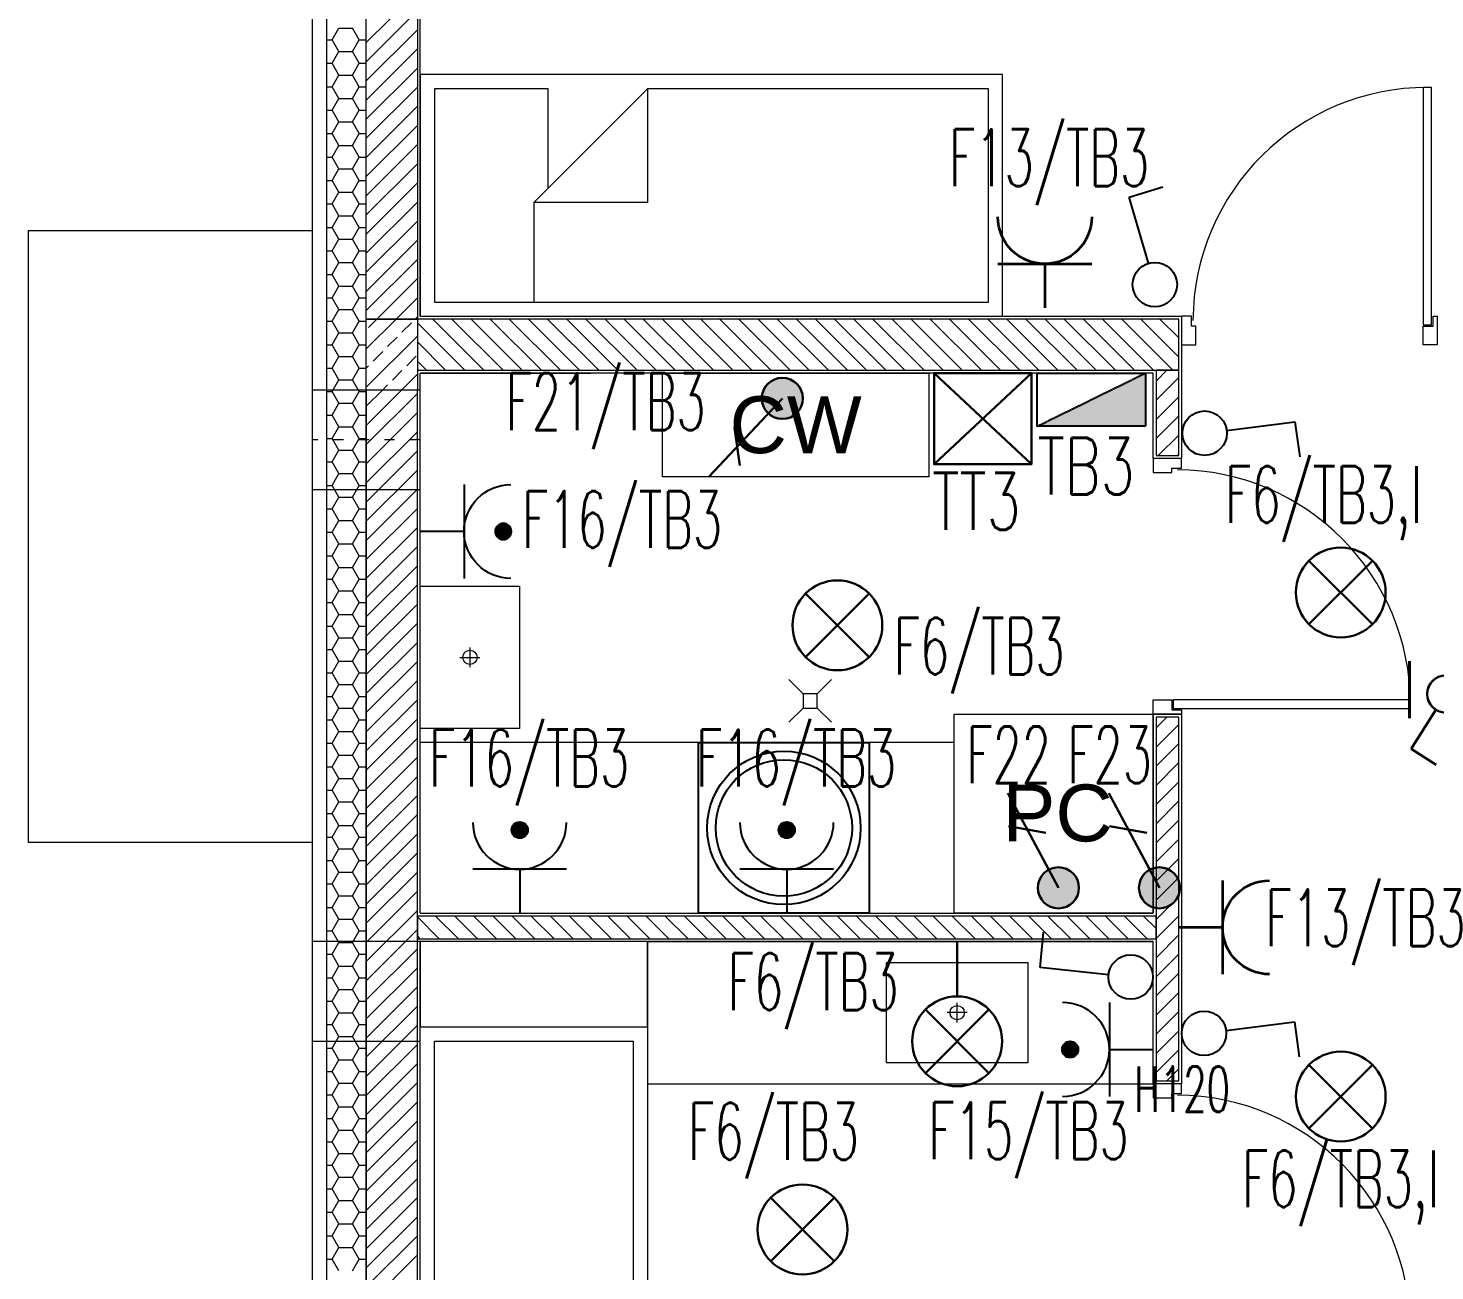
# Model space of a CAD drawing. Header units: millimetres. Extents: x 1780 to 154263, y -7240 to 17216.
# Drawn here: x 75031.7 to 75526.8, y 3915.4 to 4352.6 of the extents above; entities that cross this region are included whole.
import ezdxf

# ---------------------------------------------------------------- set-up
doc = ezdxf.new("R2010")
doc.units = ezdxf.units.MM
doc.linetypes.add('ACAD_ISO03W100', pattern=[30, 12, -18])
doc.linetypes.add('DASHED2', pattern=[0.375, 0.25, -0.125])
for name, color, linetype, lineweight in [('2d_SX_aranżacja drukowana', 200, 'Continuous', 5), ('2d_SX_aranżacja niedrukowana', 191, 'Continuous', 5), ('2d_SX_gruba przekroje', 90, 'Continuous', 20), ('2d_SX_instalacje', 200, 'Continuous', 9), ('2d_SX_instalacje szkic - wentylacja nawiew', 170, 'Continuous', 5), ('2d_SX_przebicia', 96, 'Continuous', 13), ('2d_SX_stolarka drzwiowa', 211, 'Continuous', 5), ('2d_SX_stolarka okznaczenia', 251, 'Continuous', 5), ('2d_SX_szraf', 251, 'Continuous', 0), ('2d_SX_warstwy', 181, 'Continuous', 9), ('2d_SX_widok', 10, 'Continuous', 9)]:
    doc.layers.add(name, color=color, linetype=linetype, lineweight=lineweight)
doc.layers.add('2d_SX_rewizja 18 września', color=210, linetype='Continuous')
doc.layers.add('60 instalacje elektryka', color=10, linetype='Continuous')
doc.styles.add('OPIS', font='simplex.shx', dxfattribs={"width": 0.7, "height": 4})
doc.styles.add('ROMANS', font='romans.shx', dxfattribs={"height": 0.2})

# ---------------------------------------------------------------- blocks, each defined once
blk = doc.blocks.new('PDKLD A2')
at = {"layer": '2d_SX_szraf'}
h = blk.add_hatch(dxfattribs=at)
h.set_pattern_fill('ANSI31', color=8, scale=1.5, style=0)
h.set_pattern_definition([(45, (67367.7755, -18218.881), (-3.367596, 3.367596), [])])
h.paths.add_polyline_path([(80661, -11987.24), (80669, -11987.24), (80669, -11957.24), (80661, -11957.24)])
h = blk.add_hatch(dxfattribs=at)
h.set_pattern_fill('ANSI31', color=8, scale=1.5, style=0)
h.set_pattern_definition([(45, (67367.7755, -18340.881), (-3.367596, 3.367596), [])])
h.paths.add_polyline_path([(80661, -12207.24), (80669, -12207.24), (80669, -12079.24), (80661, -12079.24)])
h = blk.add_hatch(dxfattribs=at)
h.set_pattern_fill('ANSI31', color=8, scale=1.5, angle=90, style=0)
h.set_pattern_definition([(135, (86662.648, -25450.462), (-3.367596, -3.367596), [])])
h.paths.add_polyline_path([(80661, -12157.24), (80661, -12149.24), (80401, -12149.24), (80401, -12157.24)])
at = {"color": 8}
blk.add_lwpolyline([(80500, -12148.24), (80500, -12088.24), (80560, -12088.24), (80560, -12148.24), (80500, -12148.24)], close=True, dxfattribs=at)
for radius in [27, 24]:
    blk.add_circle((80530, -12118.24), radius, dxfattribs=at)
at = {"layer": '2d_SX_aranżacja drukowana', "color": 8, "ltscale": 5}
for p, q in [((80402, -12038.24), (80402, -11958.24)), ((80402, -11958.24), (80462, -11958.24)), ((80487.32, -11958.24), (80581.02, -11958.24)), ((80487.32, -11994.74), (80487.32, -11958.24)), ((80581.02, -11958.24), (80581.02, -11994.74)), ((80581.02, -11994.74), (80487.32, -11994.74)), ((80590, -12148.26), (80590, -12078.26)), ((80590, -12078.26), (80660, -12078.26)), ((80660, -12078.26), (80660, -12148.26)), ((80660, -12078.26), (80660, -12148.26)), ((80660, -12148.26), (80590, -12148.26)), ((80660, -12148.26), (80590, -12148.26)), ((80482, -12158.24), (80482, -12208.24)), ((80660, -12158.24), (80482, -12158.24)), ((80660, -12208.24), (80660, -12158.24)), ((80482, -12208.24), (80660, -12208.24))]:
    blk.add_line(p, q, dxfattribs=at)
at = {"layer": '2d_SX_aranżacja drukowana', "color": 8}
for p, q in [((80482, -12158.24), (80402, -12158.24)), ((80402, -12158.24), (80402, -12188.24)), ((80482, -12188.24), (80482, -12158.24)), ((80402, -12188.24), (80482, -12188.24))]:
    blk.add_line(p, q, dxfattribs=at)
at = {"layer": '2d_SX_aranżacja drukowana', "color": 8, "ltscale": 5}
for points in [[(80437, -12083.24), (80402, -12083.24), (80402, -12033.24), (80437, -12033.24)], [(80566, -12165.74), (80566, -12200.74), (80616, -12200.74), (80616, -12165.74)]]:
    blk.add_lwpolyline(points, close=True, dxfattribs=at)
for points in [[(80419.5, -12054.74), (80419.5, -12061.74)], [(80416, -12058.24), (80423, -12058.24)], [(80591, -12186.74), (80591, -12179.74)], [(80594.5, -12183.24), (80587.5, -12183.24)]]:
    blk.add_lwpolyline(points, dxfattribs=at)
at = {"layer": '2d_SX_aranżacja drukowana', "color": 8}
for points in [[(80482, -12348.24), (80402, -12348.24), (80402, -12188.24), (80482, -12188.24)], [(80477, -12343.24), (80407, -12343.24), (80407, -12193.24), (80477, -12193.24)]]:
    blk.add_lwpolyline(points, close=True, dxfattribs=at)
at = {"layer": '2d_SX_aranżacja drukowana', "color": 8, "ltscale": 5}
for centre in [(80419.5, -12058.24), (80591, -12183.24)]:
    blk.add_circle(centre, 2.5, dxfattribs=at)
at = {"layer": '2d_SX_aranżacja niedrukowana', "color": 8}
for p, q in [((80402, -12088.24), (80402, -12088.24)), ((80402, -12088.24), (80402, -12088.24)), ((80402, -12088.24), (80402, -12088.24)), ((80590, -12088.24), (80402, -12088.24)), ((80590, -12088.24), (80590, -12088.24))]:
    blk.add_line(p, q, dxfattribs=at)
at = {"layer": '2d_SX_aranżacja niedrukowana'}
blk.add_line((80402, -12088.24), (80402, -12088.24), dxfattribs=at)
blk.add_line((80402, -12088.24), (80402, -12088.24), dxfattribs=at)
blk.add_line((80402, -12088.24), (80402, -12088.24), dxfattribs=at)
at = {"layer": '2d_SX_aranżacja niedrukowana', "color": 8}
blk.add_lwpolyline([(80607, -11938.24), (80607, -11853.24), (80402, -11853.24), (80402, -11938.24)], close=True, dxfattribs=at)
for points in [[(80447, -11893.24), (80447, -11858.24), (80407, -11858.24), (80407, -11933.24), (80442, -11933.24)], [(80442, -11933.24), (80602, -11933.24), (80602, -11858.24), (80482, -11858.24)], [(80482, -11858.24), (80442, -11898.24)], [(80482, -11858.24), (80482, -11898.24), (80442, -11898.24)], [(80442, -11898.24), (80442, -11933.24)]]:
    blk.add_lwpolyline(points, dxfattribs=at)
at = {"layer": '2d_SX_gruba przekroje', "color": 8}
for p, q in [((80364, -11612.24), (80364, -12711.24)), ((80402, -11938.24), (80402, -11650.24)), ((80402, -11938.24), (80660, -11938.24)), ((80660, -11938.24), (80670, -11938.24)), ((80670, -11938.24), (80670, -11988.24)), ((80660, -11958.24), (80402, -11958.24)), ((80402, -12148.24), (80402, -11958.24)), ((80660, -11988.24), (80660, -11958.24)), ((80670, -11988.24), (80660, -11988.24)), ((80660, -12148.24), (80660, -12078.24)), ((80660, -12078.24), (80670, -12078.24)), ((80670, -12078.24), (80670, -12148.24)), ((80402, -12148.24), (80660, -12148.24)), ((80670, -12148.24), (80670, -12158.24)), ((80660, -12158.24), (80402, -12158.24)), ((80402, -12348.24), (80402, -12158.24)), ((80482, -12158.24), (80660, -12158.24)), ((80660, -12208.24), (80660, -12158.24)), ((80670, -12158.24), (80670, -12208.24)), ((80670, -12208.24), (80660, -12208.24))]:
    blk.add_line(p, q, dxfattribs=at)
at = {"layer": '2d_SX_instalacje', "color": 8}
for points in [[(80536.74, -12071.09), (80531.74, -12066.09)], [(80541.74, -12071.09), (80546.74, -12066.09)], [(80536.74, -12076.09), (80531.74, -12081.09)], [(80541.74, -12076.09), (80546.74, -12081.09)]]:
    blk.add_lwpolyline(points, dxfattribs=at)
blk.add_lwpolyline([(80541.74, -12076.09), (80541.74, -12071.09), (80536.74, -12071.09), (80536.74, -12076.09)], close=True, dxfattribs=at)
at = {"layer": '2d_SX_instalacje szkic - wentylacja nawiew', "color": 8, "linetype": 'ACAD_ISO03W100', "ltscale": 0.3}
blk.add_line((80402, -11981.74), (80364, -11981.74), dxfattribs=at)
at = {"layer": '2d_SX_przebicia', "color": 8}
for p, q in [((80402, -11964.24), (80364, -11964.24)), ((80364, -11964.24), (80364, -11999.24)), ((80402, -11999.24), (80402, -11964.24)), ((80364, -11999.24), (80402, -11999.24)), ((80402, -12158.24), (80364, -12158.24)), ((80364, -12158.24), (80364, -12193.24)), ((80402, -12193.24), (80402, -12158.24)), ((80364, -12193.24), (80402, -12193.24))]:
    blk.add_line(p, q, dxfattribs=at)
at = {"layer": '2d_SX_stolarka drzwiowa', "color": 8}
for points in [[(80758, -11941.24), (80758, -11857.74), (80755, -11857.74), (80755, -11941.24)], [(80667, -12076.24), (80750.5, -12076.24), (80750.5, -12073.24), (80667, -12073.24)]]:
    blk.add_lwpolyline(points, close=True, dxfattribs=at)
for points in [[(80673.5, -11938.24), (80670, -11938.24), (80670, -11948.24), (80675, -11948.24), (80675, -11941.74), (80673.5, -11941.74), (80673.5, -11938.24)], [(80755, -11941.74), (80758.5, -11941.74), (80758.5, -11938.24), (80760, -11938.24), (80760, -11948.24), (80755, -11948.24), (80755, -11941.74)], [(80670, -11991.74), (80670, -11988.24), (80660, -11988.24), (80660, -11993.24), (80666.5, -11993.24), (80666.5, -11991.74), (80670, -11991.74)], [(80666.5, -12073.24), (80666.5, -12076.74), (80670, -12076.74), (80670, -12078.24), (80660, -12078.24), (80660, -12073.24), (80666.5, -12073.24)], [(80670, -12211.74), (80670, -12208.24), (80660, -12208.24), (80660, -12213.24), (80666.5, -12213.24), (80666.5, -12211.74), (80670, -12211.74)]]:
    blk.add_lwpolyline(points, dxfattribs=at)
at = {"layer": '2d_SX_stolarka okznaczenia', "color": 8}
for centre, start, end in [((80756.43, -11940.16), 89.9492, 179.7025), ((80668.07, -12074.66), 359.9492, 89.7025), ((80668.07, -12294.66), 359.9492, 89.7025)]:
    blk.add_arc(centre, 82.43, start, end, dxfattribs=at)
at = {"layer": '2d_SX_szraf', "color": 8, "linetype": 'Continuous'}
for p, q in [((80383, -11841.97), (80401, -11823.97)), ((80383, -11848.7), (80401, -11830.7)), ((80370.99, -11841.01), (80373.38, -11836.88)), ((80373.38, -11836.88), (80378.14, -11836.88)), ((80380.52, -11841.01), (80378.14, -11836.88)), ((80383, -11855.44), (80401, -11837.44)), ((80369, -11841.01), (80370.99, -11841.01)), ((80373.38, -11845.13), (80370.99, -11841.01)), ((80378.14, -11845.13), (80380.52, -11841.01)), ((80380.52, -11841.01), (80383, -11841.01)), ((80370.99, -11849.26), (80373.38, -11845.13)), ((80373.38, -11845.13), (80378.14, -11845.13)), ((80380.52, -11849.26), (80378.14, -11845.13)), ((80383, -11862.17), (80401, -11844.17)), ((80369, -11849.26), (80370.99, -11849.26)), ((80373.38, -11853.38), (80370.99, -11849.26)), ((80370.99, -11857.51), (80373.38, -11853.38)), ((80373.38, -11853.38), (80378.14, -11853.38)), ((80378.14, -11853.38), (80380.52, -11849.26)), ((80380.52, -11857.51), (80378.14, -11853.38)), ((80380.52, -11849.26), (80383, -11849.26)), ((80383, -11868.91), (80401, -11850.91)), ((80369, -11857.51), (80370.99, -11857.51)), ((80373.38, -11861.63), (80370.99, -11857.51)), ((80378.14, -11861.63), (80380.52, -11857.51)), ((80380.52, -11857.51), (80383, -11857.51)), ((80383, -11875.64), (80401, -11857.64)), ((80370.99, -11865.75), (80373.38, -11861.63)), ((80373.38, -11861.63), (80378.14, -11861.63)), ((80380.52, -11865.75), (80378.14, -11861.63)), ((80369, -11865.75), (80370.99, -11865.75)), ((80373.38, -11869.88), (80370.99, -11865.75)), ((80378.14, -11869.88), (80380.52, -11865.75)), ((80380.52, -11865.75), (80383, -11865.75)), ((80383, -11882.38), (80401, -11864.38)), ((80370.99, -11874), (80373.38, -11869.88)), ((80373.38, -11869.88), (80378.14, -11869.88)), ((80380.52, -11874), (80378.14, -11869.88)), ((80383, -11889.11), (80401, -11871.11)), ((80369, -11874), (80370.99, -11874)), ((80373.38, -11878.13), (80370.99, -11874)), ((80370.99, -11882.25), (80373.38, -11878.13)), ((80373.38, -11878.13), (80378.14, -11878.13)), ((80378.14, -11878.13), (80380.52, -11874)), ((80380.52, -11882.25), (80378.14, -11878.13)), ((80380.52, -11874), (80383, -11874)), ((80383, -11895.85), (80401, -11877.85)), ((80369, -11882.25), (80370.99, -11882.25)), ((80373.38, -11886.38), (80370.99, -11882.25)), ((80378.14, -11886.38), (80380.52, -11882.25)), ((80380.52, -11882.25), (80383, -11882.25)), ((80370.99, -11890.5), (80373.38, -11886.38)), ((80373.38, -11886.38), (80378.14, -11886.38)), ((80380.52, -11890.5), (80378.14, -11886.38)), ((80383, -11902.58), (80401, -11884.58)), ((80369, -11890.5), (80370.99, -11890.5)), ((80373.38, -11894.63), (80370.99, -11890.5)), ((80378.14, -11894.63), (80380.52, -11890.5)), ((80380.52, -11890.5), (80383, -11890.5)), ((80383, -11909.32), (80401, -11891.32)), ((80370.99, -11898.75), (80373.38, -11894.63)), ((80373.38, -11894.63), (80378.14, -11894.63)), ((80380.52, -11898.75), (80378.14, -11894.63)), ((80383, -11916.05), (80401, -11898.05)), ((80369, -11898.75), (80370.99, -11898.75)), ((80373.38, -11902.87), (80370.99, -11898.75)), ((80370.99, -11907), (80373.38, -11902.87)), ((80373.38, -11902.87), (80378.14, -11902.87)), ((80378.14, -11902.87), (80380.52, -11898.75)), ((80380.52, -11907), (80378.14, -11902.87)), ((80380.52, -11898.75), (80383, -11898.75)), ((80369, -11907), (80370.99, -11907)), ((80373.38, -11911.12), (80370.99, -11907)), ((80378.14, -11911.12), (80380.52, -11907)), ((80380.52, -11907), (80383, -11907)), ((80383, -11922.79), (80401, -11904.79)), ((80370.99, -11915.25), (80373.38, -11911.12)), ((80373.38, -11911.12), (80378.14, -11911.12)), ((80380.52, -11915.25), (80378.14, -11911.12)), ((80383, -11929.52), (80401, -11911.52)), ((80369, -11915.25), (80370.99, -11915.25)), ((80373.38, -11919.37), (80370.99, -11915.25)), ((80378.14, -11919.37), (80380.52, -11915.25)), ((80380.52, -11915.25), (80383, -11915.25)), ((80370.99, -11923.5), (80373.38, -11919.37)), ((80373.38, -11919.37), (80378.14, -11919.37)), ((80380.52, -11923.5), (80378.14, -11919.37)), ((80383, -11936.26), (80401, -11918.26)), ((80369, -11923.5), (80370.99, -11923.5)), ((80373.38, -11927.62), (80370.99, -11923.5)), ((80370.99, -11931.75), (80373.38, -11927.62)), ((80373.38, -11927.62), (80378.14, -11927.62)), ((80378.14, -11927.62), (80380.52, -11923.5)), ((80380.52, -11931.75), (80378.14, -11927.62)), ((80380.52, -11923.5), (80383, -11923.5)), ((80386.76, -11939.24), (80401, -11924.99)), ((80369, -11931.75), (80370.99, -11931.75)), ((80373.38, -11935.87), (80370.99, -11931.75)), ((80378.14, -11935.87), (80380.52, -11931.75)), ((80380.52, -11931.75), (80383, -11931.75)), ((80393.5, -11939.24), (80401, -11931.73)), ((80370.99, -11939.99), (80373.38, -11935.87)), ((80373.38, -11935.87), (80378.14, -11935.87)), ((80380.52, -11939.99), (80378.14, -11935.87)), ((80369, -11939.99), (80370.99, -11939.99)), ((80373.38, -11944.12), (80370.99, -11939.99)), ((80378.14, -11944.12), (80380.52, -11939.99)), ((80380.52, -11939.99), (80383, -11939.99)), ((80383, -11949.73), (80393.5, -11939.24)), ((80383.79, -11942.2), (80386.76, -11939.24)), ((80395.58, -11943.89), (80398.95, -11940.52)), ((80400.23, -11939.24), (80401, -11938.46)), ((80417.7, -11957.24), (80401, -11940.54)), ((80424.43, -11957.24), (80406.43, -11939.24)), ((80431.17, -11957.24), (80413.17, -11939.24)), ((80437.9, -11957.24), (80419.9, -11939.24)), ((80444.64, -11957.24), (80426.64, -11939.24)), ((80451.37, -11957.24), (80433.37, -11939.24)), ((80458.11, -11957.24), (80440.11, -11939.24)), ((80464.84, -11957.24), (80446.84, -11939.24)), ((80471.58, -11957.24), (80453.58, -11939.24)), ((80478.31, -11957.24), (80460.31, -11939.24)), ((80485.05, -11957.24), (80467.05, -11939.24)), ((80491.78, -11957.24), (80473.78, -11939.24)), ((80498.52, -11957.24), (80480.52, -11939.24)), ((80505.25, -11957.24), (80487.25, -11939.24)), ((80511.99, -11957.24), (80493.99, -11939.24)), ((80518.72, -11957.24), (80500.72, -11939.24)), ((80525.46, -11957.24), (80507.46, -11939.24)), ((80532.2, -11957.24), (80514.2, -11939.24)), ((80538.93, -11957.24), (80520.93, -11939.24)), ((80545.67, -11957.24), (80527.67, -11939.24)), ((80552.4, -11957.24), (80534.4, -11939.24)), ((80559.14, -11957.24), (80541.14, -11939.24)), ((80565.87, -11957.24), (80547.87, -11939.24)), ((80572.61, -11957.24), (80554.61, -11939.24)), ((80579.34, -11957.24), (80561.34, -11939.24)), ((80586.08, -11957.24), (80568.08, -11939.24)), ((80592.81, -11957.24), (80574.81, -11939.24)), ((80599.55, -11957.24), (80581.55, -11939.24)), ((80606.28, -11957.24), (80588.28, -11939.24)), ((80613.02, -11957.24), (80595.02, -11939.24)), ((80619.75, -11957.24), (80601.75, -11939.24)), ((80626.49, -11957.24), (80608.49, -11939.24)), ((80633.22, -11957.24), (80615.22, -11939.24)), ((80639.96, -11957.24), (80621.96, -11939.24)), ((80646.69, -11957.24), (80628.69, -11939.24)), ((80653.43, -11957.24), (80635.43, -11939.24)), ((80660.16, -11957.24), (80642.16, -11939.24)), ((80666.9, -11957.24), (80648.9, -11939.24)), ((80669, -11952.6), (80655.63, -11939.24)), ((80669, -11945.87), (80662.37, -11939.24)), ((80370.99, -11948.24), (80373.38, -11944.12)), ((80373.38, -11944.12), (80378.14, -11944.12)), ((80380.52, -11948.24), (80378.14, -11944.12)), ((80383, -11963.2), (80401, -11945.2)), ((80390.53, -11948.94), (80393.9, -11945.57)), ((80410.96, -11957.24), (80401, -11947.28)), ((80369, -11948.24), (80370.99, -11948.24)), ((80373.38, -11952.37), (80370.99, -11948.24)), ((80370.99, -11956.49), (80373.38, -11952.37)), ((80373.38, -11952.37), (80378.14, -11952.37)), ((80378.14, -11952.37), (80380.52, -11948.24)), ((80380.52, -11956.49), (80378.14, -11952.37)), ((80380.52, -11948.24), (80383, -11948.24)), ((80385.48, -11953.99), (80388.85, -11950.62)), ((80397.27, -11955.67), (80400.63, -11952.3)), ((80369, -11956.49), (80370.99, -11956.49)), ((80373.38, -11960.62), (80370.99, -11956.49)), ((80378.14, -11960.62), (80380.52, -11956.49)), ((80380.52, -11956.49), (80383, -11956.49)), ((80383, -11956.46), (80383.79, -11955.67)), ((80392.21, -11960.72), (80395.58, -11957.36)), ((80404.23, -11957.24), (80401, -11954.01)), ((80370.99, -11964.74), (80373.38, -11960.62)), ((80373.38, -11960.62), (80378.14, -11960.62)), ((80380.52, -11964.74), (80378.14, -11960.62)), ((80388.7, -11964.24), (80390.53, -11962.41)), ((80395.44, -11964.24), (80401, -11958.67)), ((80369, -11964.74), (80370.99, -11964.74)), ((80373.38, -11968.87), (80370.99, -11964.74)), ((80378.14, -11968.87), (80380.52, -11964.74)), ((80380.52, -11964.74), (80383, -11964.74)), ((80383, -11969.93), (80388.7, -11964.24)), ((80383, -11976.67), (80395.44, -11964.24)), ((80383, -11983.4), (80401, -11965.4)), ((80370.99, -11972.99), (80373.38, -11968.87)), ((80373.38, -11968.87), (80378.14, -11968.87)), ((80380.52, -11972.99), (80378.14, -11968.87)), ((80383, -11990.14), (80401, -11972.14)), ((80369, -11972.99), (80370.99, -11972.99)), ((80373.38, -11977.11), (80370.99, -11972.99)), ((80370.99, -11981.24), (80373.38, -11977.11)), ((80373.38, -11977.11), (80378.14, -11977.11)), ((80378.14, -11977.11), (80380.52, -11972.99)), ((80380.52, -11981.24), (80378.14, -11977.11)), ((80380.52, -11972.99), (80383, -11972.99)), ((80369, -11981.24), (80370.99, -11981.24)), ((80373.38, -11985.36), (80370.99, -11981.24)), ((80378.14, -11985.36), (80380.52, -11981.24)), ((80380.52, -11981.24), (80383, -11981.24)), ((80383, -11996.88), (80401, -11978.88)), ((80370.99, -11989.49), (80373.38, -11985.36)), ((80373.38, -11985.36), (80378.14, -11985.36)), ((80380.52, -11989.49), (80378.14, -11985.36)), ((80383, -12003.61), (80401, -11985.61)), ((80369, -11989.49), (80370.99, -11989.49)), ((80373.38, -11993.61), (80370.99, -11989.49)), ((80378.14, -11993.61), (80380.52, -11989.49)), ((80380.52, -11989.49), (80383, -11989.49)), ((80370.99, -11997.74), (80373.38, -11993.61)), ((80373.38, -11993.61), (80378.14, -11993.61)), ((80380.52, -11997.74), (80378.14, -11993.61)), ((80383, -12010.35), (80401, -11992.35)), ((80369, -11997.74), (80370.99, -11997.74)), ((80373.38, -12001.86), (80370.99, -11997.74)), ((80370.99, -12005.99), (80373.38, -12001.86)), ((80373.38, -12001.86), (80378.14, -12001.86)), ((80378.14, -12001.86), (80380.52, -11997.74)), ((80380.52, -12005.99), (80378.14, -12001.86)), ((80380.52, -11997.74), (80383, -11997.74)), ((80383, -12017.08), (80401, -11999.08)), ((80369, -12005.99), (80370.99, -12005.99)), ((80373.38, -12010.11), (80370.99, -12005.99)), ((80378.14, -12010.11), (80380.52, -12005.99)), ((80380.52, -12005.99), (80383, -12005.99)), ((80383, -12023.82), (80401, -12005.82)), ((80370.99, -12014.23), (80373.38, -12010.11)), ((80373.38, -12010.11), (80378.14, -12010.11)), ((80380.52, -12014.23), (80378.14, -12010.11)), ((80369, -12014.23), (80370.99, -12014.23)), ((80373.38, -12018.36), (80370.99, -12014.23)), ((80378.14, -12018.36), (80380.52, -12014.23)), ((80380.52, -12014.23), (80383, -12014.23)), ((80383, -12030.55), (80401, -12012.55)), ((80370.99, -12022.48), (80373.38, -12018.36)), ((80373.38, -12018.36), (80378.14, -12018.36)), ((80380.52, -12022.48), (80378.14, -12018.36)), ((80383, -12037.29), (80401, -12019.29)), ((80369, -12022.48), (80370.99, -12022.48)), ((80373.38, -12026.61), (80370.99, -12022.48)), ((80370.99, -12030.73), (80373.38, -12026.61)), ((80373.38, -12026.61), (80378.14, -12026.61)), ((80378.14, -12026.61), (80380.52, -12022.48)), ((80380.52, -12030.73), (80378.14, -12026.61)), ((80380.52, -12022.48), (80383, -12022.48)), ((80383, -12044.02), (80401, -12026.02)), ((80369, -12030.73), (80370.99, -12030.73)), ((80373.38, -12034.86), (80370.99, -12030.73)), ((80378.14, -12034.86), (80380.52, -12030.73)), ((80380.52, -12030.73), (80383, -12030.73)), ((80370.99, -12038.98), (80373.38, -12034.86)), ((80373.38, -12034.86), (80378.14, -12034.86)), ((80380.52, -12038.98), (80378.14, -12034.86)), ((80383, -12050.76), (80401, -12032.76)), ((80369, -12038.98), (80370.99, -12038.98)), ((80373.38, -12043.11), (80370.99, -12038.98)), ((80378.14, -12043.11), (80380.52, -12038.98)), ((80380.52, -12038.98), (80383, -12038.98)), ((80383, -12057.49), (80401, -12039.49)), ((80370.99, -12047.23), (80373.38, -12043.11)), ((80373.38, -12043.11), (80378.14, -12043.11)), ((80380.52, -12047.23), (80378.14, -12043.11)), ((80383, -12064.23), (80401, -12046.23)), ((80369, -12047.23), (80370.99, -12047.23)), ((80373.38, -12051.35), (80370.99, -12047.23)), ((80370.99, -12055.48), (80373.38, -12051.35)), ((80373.38, -12051.35), (80378.14, -12051.35)), ((80378.14, -12051.35), (80380.52, -12047.23)), ((80380.52, -12055.48), (80378.14, -12051.35)), ((80380.52, -12047.23), (80383, -12047.23)), ((80369, -12055.48), (80370.99, -12055.48)), ((80373.38, -12059.6), (80370.99, -12055.48)), ((80378.14, -12059.6), (80380.52, -12055.48)), ((80380.52, -12055.48), (80383, -12055.48)), ((80383, -12070.96), (80401, -12052.96)), ((80370.99, -12063.73), (80373.38, -12059.6)), ((80373.38, -12059.6), (80378.14, -12059.6)), ((80380.52, -12063.73), (80378.14, -12059.6)), ((80383, -12077.7), (80401, -12059.7)), ((80369, -12063.73), (80370.99, -12063.73)), ((80373.38, -12067.85), (80370.99, -12063.73)), ((80378.14, -12067.85), (80380.52, -12063.73)), ((80380.52, -12063.73), (80383, -12063.73)), ((80383, -12084.43), (80401, -12066.43)), ((80370.99, -12071.98), (80373.38, -12067.85)), ((80373.38, -12067.85), (80378.14, -12067.85)), ((80380.52, -12071.98), (80378.14, -12067.85)), ((80369, -12071.98), (80370.99, -12071.98)), ((80373.38, -12076.1), (80370.99, -12071.98)), ((80370.99, -12080.23), (80373.38, -12076.1)), ((80373.38, -12076.1), (80378.14, -12076.1)), ((80378.14, -12076.1), (80380.52, -12071.98)), ((80380.52, -12080.23), (80378.14, -12076.1)), ((80380.52, -12071.98), (80383, -12071.98)), ((80383, -12091.17), (80401, -12073.17)), ((80369, -12080.23), (80370.99, -12080.23)), ((80373.38, -12084.35), (80370.99, -12080.23)), ((80378.14, -12084.35), (80380.52, -12080.23)), ((80380.52, -12080.23), (80383, -12080.23)), ((80383, -12097.9), (80401, -12079.9)), ((80370.99, -12088.47), (80373.38, -12084.35)), ((80373.38, -12084.35), (80378.14, -12084.35)), ((80380.52, -12088.47), (80378.14, -12084.35)), ((80369, -12088.47), (80370.99, -12088.47)), ((80373.38, -12092.6), (80370.99, -12088.47)), ((80378.14, -12092.6), (80380.52, -12088.47)), ((80380.52, -12088.47), (80383, -12088.47)), ((80383, -12104.64), (80401, -12086.64)), ((80370.99, -12096.72), (80373.38, -12092.6)), ((80373.38, -12092.6), (80378.14, -12092.6)), ((80380.52, -12096.72), (80378.14, -12092.6)), ((80383, -12111.37), (80401, -12093.37)), ((80369, -12096.72), (80370.99, -12096.72)), ((80373.38, -12100.85), (80370.99, -12096.72)), ((80370.99, -12104.97), (80373.38, -12100.85)), ((80373.38, -12100.85), (80378.14, -12100.85)), ((80378.14, -12100.85), (80380.52, -12096.72)), ((80380.52, -12104.97), (80378.14, -12100.85)), ((80380.52, -12096.72), (80383, -12096.72)), ((80383, -12118.11), (80401, -12100.11)), ((80369, -12104.97), (80370.99, -12104.97)), ((80373.38, -12109.1), (80370.99, -12104.97)), ((80378.14, -12109.1), (80380.52, -12104.97)), ((80380.52, -12104.97), (80383, -12104.97)), ((80370.99, -12113.22), (80373.38, -12109.1)), ((80373.38, -12109.1), (80378.14, -12109.1)), ((80380.52, -12113.22), (80378.14, -12109.1)), ((80383, -12124.84), (80401, -12106.84)), ((80369, -12113.22), (80370.99, -12113.22)), ((80373.38, -12117.35), (80370.99, -12113.22)), ((80378.14, -12117.35), (80380.52, -12113.22)), ((80380.52, -12113.22), (80383, -12113.22)), ((80383, -12131.58), (80401, -12113.58)), ((80370.99, -12121.47), (80373.38, -12117.35)), ((80373.38, -12117.35), (80378.14, -12117.35)), ((80380.52, -12121.47), (80378.14, -12117.35)), ((80383, -12138.31), (80401, -12120.31)), ((80369, -12121.47), (80370.99, -12121.47)), ((80373.38, -12125.59), (80370.99, -12121.47)), ((80370.99, -12129.72), (80373.38, -12125.59)), ((80373.38, -12125.59), (80378.14, -12125.59)), ((80378.14, -12125.59), (80380.52, -12121.47)), ((80380.52, -12129.72), (80378.14, -12125.59)), ((80380.52, -12121.47), (80383, -12121.47)), ((80369, -12129.72), (80370.99, -12129.72)), ((80373.38, -12133.84), (80370.99, -12129.72)), ((80378.14, -12133.84), (80380.52, -12129.72)), ((80380.52, -12129.72), (80383, -12129.72)), ((80383, -12145.05), (80401, -12127.05)), ((80370.99, -12137.97), (80373.38, -12133.84)), ((80373.38, -12133.84), (80378.14, -12133.84)), ((80380.52, -12137.97), (80378.14, -12133.84)), ((80383, -12151.78), (80401, -12133.78)), ((80369, -12137.97), (80370.99, -12137.97)), ((80373.38, -12142.09), (80370.99, -12137.97)), ((80378.14, -12142.09), (80380.52, -12137.97)), ((80380.52, -12137.97), (80383, -12137.97)), ((80383, -12158.52), (80401, -12140.52)), ((80370.99, -12146.22), (80373.38, -12142.09)), ((80373.38, -12142.09), (80378.14, -12142.09)), ((80380.52, -12146.22), (80378.14, -12142.09)), ((80369, -12146.22), (80370.99, -12146.22)), ((80373.38, -12150.34), (80370.99, -12146.22)), ((80370.99, -12154.47), (80373.38, -12150.34)), ((80373.38, -12150.34), (80378.14, -12150.34)), ((80378.14, -12150.34), (80380.52, -12146.22)), ((80380.52, -12154.47), (80378.14, -12150.34)), ((80380.52, -12146.22), (80383, -12146.22)), ((80383, -12165.26), (80401, -12147.26)), ((80369, -12154.47), (80370.99, -12154.47)), ((80373.38, -12158.59), (80370.99, -12154.47)), ((80378.14, -12158.59), (80380.52, -12154.47)), ((80380.52, -12154.47), (80383, -12154.47)), ((80383, -12171.99), (80401, -12153.99)), ((80370.99, -12162.71), (80373.38, -12158.59)), ((80373.38, -12158.59), (80378.14, -12158.59)), ((80380.52, -12162.71), (80378.14, -12158.59)), ((80369, -12162.71), (80370.99, -12162.71)), ((80373.38, -12166.84), (80370.99, -12162.71)), ((80378.14, -12166.84), (80380.52, -12162.71)), ((80380.52, -12162.71), (80383, -12162.71)), ((80383, -12178.73), (80401, -12160.73)), ((80370.99, -12170.96), (80373.38, -12166.84)), ((80373.38, -12166.84), (80378.14, -12166.84)), ((80380.52, -12170.96), (80378.14, -12166.84)), ((80383, -12185.46), (80401, -12167.46)), ((80369, -12170.96), (80370.99, -12170.96)), ((80373.38, -12175.09), (80370.99, -12170.96)), ((80370.99, -12179.21), (80373.38, -12175.09)), ((80373.38, -12175.09), (80378.14, -12175.09)), ((80378.14, -12175.09), (80380.52, -12170.96)), ((80380.52, -12179.21), (80378.14, -12175.09)), ((80380.52, -12170.96), (80383, -12170.96)), ((80383, -12192.2), (80401, -12174.2)), ((80369, -12179.21), (80370.99, -12179.21)), ((80373.38, -12183.34), (80370.99, -12179.21)), ((80378.14, -12183.34), (80380.52, -12179.21)), ((80380.52, -12179.21), (80383, -12179.21)), ((80370.99, -12187.46), (80373.38, -12183.34)), ((80373.38, -12183.34), (80378.14, -12183.34)), ((80380.52, -12187.46), (80378.14, -12183.34)), ((80383, -12198.93), (80401, -12180.93)), ((80369, -12187.46), (80370.99, -12187.46)), ((80373.38, -12191.59), (80370.99, -12187.46)), ((80378.14, -12191.59), (80380.52, -12187.46)), ((80380.52, -12187.46), (80383, -12187.46)), ((80383, -12205.67), (80401, -12187.67)), ((80370.99, -12195.71), (80373.38, -12191.59)), ((80373.38, -12191.59), (80378.14, -12191.59)), ((80380.52, -12195.71), (80378.14, -12191.59)), ((80383, -12212.4), (80401, -12194.4)), ((80369, -12195.71), (80370.99, -12195.71)), ((80373.38, -12199.83), (80370.99, -12195.71)), ((80370.99, -12203.96), (80373.38, -12199.83)), ((80373.38, -12199.83), (80378.14, -12199.83)), ((80378.14, -12199.83), (80380.52, -12195.71)), ((80380.52, -12203.96), (80378.14, -12199.83)), ((80380.52, -12195.71), (80383, -12195.71)), ((80369, -12203.96), (80370.99, -12203.96)), ((80373.38, -12208.08), (80370.99, -12203.96)), ((80378.14, -12208.08), (80380.52, -12203.96)), ((80380.52, -12203.96), (80383, -12203.96)), ((80383, -12219.14), (80401, -12201.14)), ((80370.99, -12212.21), (80373.38, -12208.08)), ((80373.38, -12208.08), (80378.14, -12208.08)), ((80380.52, -12212.21), (80378.14, -12208.08)), ((80383, -12225.87), (80401, -12207.87)), ((80369, -12212.21), (80370.99, -12212.21)), ((80373.38, -12216.33), (80370.99, -12212.21)), ((80378.14, -12216.33), (80380.52, -12212.21)), ((80380.52, -12212.21), (80383, -12212.21)), ((80383, -12232.61), (80401, -12214.61)), ((80370.99, -12220.46), (80373.38, -12216.33)), ((80373.38, -12216.33), (80378.14, -12216.33)), ((80380.52, -12220.46), (80378.14, -12216.33)), ((80369, -12220.46), (80370.99, -12220.46)), ((80373.38, -12224.58), (80370.99, -12220.46)), ((80370.99, -12228.71), (80373.38, -12224.58)), ((80373.38, -12224.58), (80378.14, -12224.58)), ((80378.14, -12224.58), (80380.52, -12220.46)), ((80380.52, -12228.71), (80378.14, -12224.58)), ((80380.52, -12220.46), (80383, -12220.46)), ((80383, -12239.34), (80401, -12221.34)), ((80369, -12228.71), (80370.99, -12228.71)), ((80373.38, -12232.83), (80370.99, -12228.71)), ((80378.14, -12232.83), (80380.52, -12228.71)), ((80380.52, -12228.71), (80383, -12228.71)), ((80383, -12246.08), (80401, -12228.08)), ((80370.99, -12236.95), (80373.38, -12232.83)), ((80373.38, -12232.83), (80378.14, -12232.83)), ((80380.52, -12236.95), (80378.14, -12232.83)), ((80369, -12236.95), (80370.99, -12236.95)), ((80373.38, -12241.08), (80370.99, -12236.95)), ((80378.14, -12241.08), (80380.52, -12236.95)), ((80380.52, -12236.95), (80383, -12236.95)), ((80383, -12252.81), (80401, -12234.81)), ((80370.99, -12245.2), (80373.38, -12241.08)), ((80373.38, -12241.08), (80378.14, -12241.08)), ((80380.52, -12245.2), (80378.14, -12241.08)), ((80383, -12259.55), (80401, -12241.55)), ((80369, -12245.2), (80370.99, -12245.2)), ((80373.38, -12249.33), (80370.99, -12245.2)), ((80370.99, -12253.45), (80373.38, -12249.33)), ((80373.38, -12249.33), (80378.14, -12249.33)), ((80378.14, -12249.33), (80380.52, -12245.2)), ((80380.52, -12253.45), (80378.14, -12249.33)), ((80380.52, -12245.2), (80383, -12245.2)), ((80383, -12266.28), (80401, -12248.28)), ((80369, -12253.45), (80370.99, -12253.45)), ((80373.38, -12257.58), (80370.99, -12253.45)), ((80378.14, -12257.58), (80380.52, -12253.45)), ((80380.52, -12253.45), (80383, -12253.45)), ((80370.99, -12261.7), (80373.38, -12257.58)), ((80373.38, -12257.58), (80378.14, -12257.58)), ((80380.52, -12261.7), (80378.14, -12257.58)), ((80383, -12273.02), (80401, -12255.02)), ((80369, -12261.7), (80370.99, -12261.7)), ((80373.38, -12265.83), (80370.99, -12261.7)), ((80378.14, -12265.83), (80380.52, -12261.7)), ((80380.52, -12261.7), (80383, -12261.7)), ((80383, -12279.75), (80401, -12261.75)), ((80370.99, -12269.95), (80373.38, -12265.83)), ((80373.38, -12265.83), (80378.14, -12265.83)), ((80380.52, -12269.95), (80378.14, -12265.83)), ((80383, -12286.49), (80401, -12268.49)), ((80369, -12269.95), (80370.99, -12269.95)), ((80373.38, -12274.07), (80370.99, -12269.95)), ((80378.14, -12274.07), (80380.52, -12269.95)), ((80380.52, -12269.95), (80383, -12269.95))]:
    blk.add_line(p, q, dxfattribs=at)
at = {"layer": '2d_SX_warstwy', "color": 8}
for p, q in [((80369, -11617.24), (80369, -12706.24)), ((80383, -12692.24), (80383, -11631.24)), ((80383, -11939.24), (80383, -11631.24)), ((80401, -11649.24), (80401, -11939.24)), ((80383, -11939.24), (80401, -11939.24)), ((80383, -11964.24), (80383, -11939.24)), ((80401, -11939.24), (80383, -11939.24)), ((80401, -11939.24), (80401, -11964.24)), ((80669, -11939.24), (80401, -11939.24)), ((80401, -11939.24), (80401, -11957.24)), ((80669, -11957.24), (80669, -11939.24)), ((80401, -11957.24), (80669, -11957.24)), ((80401, -11964.24), (80383, -11964.24)), ((80383, -11964.24), (80383, -12385.74)), ((80401, -11964.24), (80383, -11964.24)), ((80401, -12385.74), (80401, -11964.24))]:
    blk.add_line(p, q, dxfattribs=at)
for points in [[(80661, -11987.24), (80669, -11987.24), (80669, -11957.24), (80661, -11957.24)], [(80661, -12207.24), (80669, -12207.24), (80669, -12079.24), (80661, -12079.24)], [(80661, -12157.24), (80661, -12149.24), (80401, -12149.24), (80401, -12157.24)]]:
    blk.add_lwpolyline(points, close=True, dxfattribs=at)
at = {"layer": '2d_SX_widok', "color": 8, "ltscale": 0.5}
for p, q in [((80364, -11314.24), (80364, -12711.24)), ((80364, -11908.24), (80264, -11908.24)), ((80264, -11908.24), (80264, -12123.24)), ((80264, -12123.24), (80364, -12123.24))]:
    blk.add_line(p, q, dxfattribs=at)
at = {"layer": '60 instalacje elektryka', "char_height": 20, "width": 68.5714, "attachment_point": 1, "rotation": 360, "style": 'ROMANS'}
for s, insert in [('{\\fArial|b0|i0|c238|p34;\\C8;CW}', (80510.88, -11966.41)), ('{\\fArial|b0|i0|c238|p34;\\C8;PC}', (80606.94, -12102.99))]:
    blk.add_mtext(s, dxfattribs=dict(at, insert=insert))
blk = doc.blocks.new('lampa1')
at = {"layer": '60 instalacje elektryka', "lineweight": 30}
for p, q in [((2045.42, 2946.75), (2067.75, 2924.42)), ((2067.75, 2946.75), (2045.42, 2924.42))]:
    blk.add_line(p, q, dxfattribs=at)
blk.add_circle((2056.58, 2935.58), 15.79, dxfattribs=at)
blk = doc.blocks.new('kinkiet')
at = {"layer": '60 instalacje elektryka', "lineweight": 30}
for p, q in [((-249830.13, -8956.18), (-249807.78, -8978.54)), ((-249830.13, -8978.54), (-249807.78, -8956.18)), ((-249834.76, -8967.36), (-249854.04, -8967.36))]:
    blk.add_line(p, q, dxfattribs=at)
blk.add_circle((-249818.96, -8967.36), 15.81, dxfattribs=at)
blk = doc.blocks.new('jednobiegunowy')
at = {"layer": '60 instalacje elektryka'}
for p, q in [((2190.56, 2793.4), (2200.02, 2802.78)), ((2200.02, 2802.78), (2204.88, 2797.97))]:
    blk.add_line(p, q, dxfattribs=at)
blk.add_circle((2187.5, 2790.37), 4.3, dxfattribs=at)
blk = doc.blocks.new('wyl jednbieg')
at = {"layer": '60 instalacje elektryka', "lineweight": 30}
for p, q in [((2059.79, 3882.77), (2066.28, 3897.38)), ((2066.28, 3897.38), (2075.69, 3893.31))]:
    blk.add_line(p, q, dxfattribs=at)
blk.add_circle((2057.17, 3876.88), 6.45, dxfattribs=at)
blk = doc.blocks.new('schodowy')
blk.add_blockref('wyl jednbieg', (82.33, 4.2))
at = {"rotation": 180}
blk.add_blockref('wyl jednbieg', (4196.68, 7757.96), dxfattribs=at)
blk = doc.blocks.new('gniazdo')
at = {"layer": '60 instalacje elektryka', "lineweight": 35}
for p, q in [((1911.132, 1039.393), (1911.132, 1043.76)), ((1911.132, 1041.576), (1909.09, 1041.576))]:
    blk.add_line(p, q, dxfattribs=at)
blk.add_arc((1913.316, 1041.576), 2.184, 90, 270, dxfattribs=at)
blk = doc.blocks.new('gniazdo IP44')
at = {"layer": '60 instalacje elektryka'}
h = blk.add_hatch(color=256, dxfattribs=at)
h.dxf.hatch_style = 1
edge = h.paths.add_edge_path()
edge.add_arc((1758.87, 20893.39), 2.87, 0, 360)
at = {"layer": '60 instalacje elektryka', "lineweight": 25}
for p, q in [((1775.37, 20879.59), (1742.37, 20879.59)), ((1758.87, 20879.59), (1758.87, 20864.16))]:
    blk.add_line(p, q, dxfattribs=at)
at = {"layer": '60 instalacje elektryka'}
blk.add_circle((1758.87, 20893.39), 2.87, dxfattribs=at)
at = {"layer": '60 instalacje elektryka', "lineweight": 25}
blk.add_arc((1758.87, 20896.09), 16.5, 180, 0, dxfattribs=at)
blk = doc.blocks.new('wyp1f1')
at = {"layer": '60 instalacje elektryka', "linetype": 'ByBlock'}
h = blk.add_hatch(color=256, dxfattribs=at)
h.dxf.hatch_style = 1
edge = h.paths.add_edge_path()
edge.add_arc((80631.58, -8730.07), 7.23, 205.9816, 565.9816)
h = blk.add_hatch(color=256, dxfattribs=at)
h.dxf.hatch_style = 1
edge = h.paths.add_edge_path()
edge.add_arc((80631.58, -8730.07), 7.23, 219.5608, 219.5608)
at = {"layer": '60 instalacje elektryka', "linetype": 'ByBlock', "lineweight": 30}
for p, q in [((80668.31, -8739.09), (80631.58, -8730.07)), ((80659.46, -8731.53), (80648.9, -8739.7))]:
    blk.add_line(p, q, dxfattribs=at)
blk.add_circle((80631.58, -8730.07), 7.23, dxfattribs=at)
blk = doc.blocks.new('TB1')
at = {"linetype": 'DASHED2'}
blk.add_hatch(color=1, dxfattribs=at).paths.add_polyline_path([(2274.41, 2644.78), (2237.65, 2626.74), (2237.65, 2644.78)])
at = {"color": 1, "linetype": 'DASHED2'}
for p, q in [((2237.65, 2626.74), (2237.65, 2644.78)), ((2237.65, 2644.78), (2274.41, 2644.78)), ((2274.41, 2644.78), (2237.65, 2626.74))]:
    blk.add_line(p, q, dxfattribs=at)
at = {"color": 1}
blk.add_lwpolyline([(2237.65, 2644.78), (2274.41, 2644.78), (2274.41, 2626.74), (2237.65, 2626.74)], close=True, dxfattribs=at)

msp = doc.modelspace()

# ---------------------------------------------------------------- linework, layer by layer
at = {"layer": '60 instalacje elektryka', "lineweight": 30}
msp.add_lwpolyline([(75350.56, 4231.24), (75384.8, 4231.24), (75384.8, 4199.2), (75350.56, 4199.2)], close=True, dxfattribs=at)
msp.add_lwpolyline([(75350.56, 4199.2), (75384.8, 4231.24), (75350.56, 4231.24), (75384.8, 4199.2)], dxfattribs=at)

# ---------------------------------------------------------------- block references
at = {"xscale": 1.037316055007232, "yscale": 1.037316055007232, "zscale": 1.037316055007232, "rotation": 179.9999999999999}
msp.add_blockref('TB1', (77746.09, 6956), dxfattribs=at)
at = {"layer": '2d_SX_rewizja 18 września'}
msp.add_blockref('PDKLD A2', (-5232.32, 16189.48), dxfattribs=at)
for p, rotation in [((122348.64, 70281.56), 240.7185729389371), ((122779.23, -61770.32), 131.9299509567696), ((122814.8, -61770.32), 131.9299509567696)]:
    msp.add_blockref('wyp1f1', p, dxfattribs=dict(at, rotation=rotation))
at = {"layer": '60 instalacje elektryka'}
for name, p, xscale, yscale, zscale, rotation in [('jednobiegunowy', (78007.84, -1645.69), 1.818212235840004, 1.818212235840004, 1.818212235840004, 61.68167382810739), ('gniazdo', (67519.16, -10171.23), -7.556206694400001, 7.556206694400001, 7.556206694400001, 270), ('jednobiegunowy', (69199.25, 2616.19), 1.818212235840003, 1.818212235840003, 1.818212235840003, 322.4090720509038), ('lampa1', (78432.5, 6212.91), -1.0011, 1.0011, 1.0011, 89.99999999999979), ('lampa1', (78255.32, 6201.35), -1.0011, 1.0011, 1.0011, 89.99999999999977), ('schodowy', (77602.37, 8128.74), -1.01853555804, 1.01853555804, 1.01853555804, 123.8136520127741), ('gniazdo', (61011.2, 11906.61), -7.556206694400001, 7.556206694400001, 7.556206694400001, 180), ('jednobiegunowy', (81865.3, 4139.59), 1.818212235840003, 1.818212235840003, 1.818212235840003, 129.1685521357193), ('jednobiegunowy', (69199.06, 2405.07), 1.818212235840003, 1.818212235840003, 1.818212235840003, 322.4090720509038), ('lampa1', (78432.5, 6035.55), -1.0011, 1.0011, 1.0011, 89.99999999999979), ('lampa1', (78243.06, 5988.82), -1.0011, 1.0011, 1.0011, 89.99999999999977)]:
    msp.add_blockref(name, p, dxfattribs=dict(at, xscale=xscale, yscale=yscale, zscale=zscale, rotation=rotation))
at = {"layer": '60 instalacje elektryka', "xscale": -1}
for name, p, rotation in [('gniazdo IP44', (54305.52, 2416.65), 270), ('kinkiet', (66391.32, -245822.8), 89.99999999999993)]:
    msp.add_blockref(name, p, dxfattribs=dict(at, rotation=rotation))
at = {"layer": '60 instalacje elektryka'}
for p in [(73445.83, -16822.92), (73539.81, -16822.92)]:
    msp.add_blockref('gniazdo IP44', p, dxfattribs=at)
at = {"layer": '60 instalacje elektryka', "rotation": 90}
msp.add_blockref('gniazdo IP44', (96291.84, 2234.41), dxfattribs=at)

# ---------------------------------------------------------------- texts
at = {"layer": '60 instalacje elektryka', "lineweight": 15, "style": 'OPIS'}
for s, insert, char_height, width, attachment_point in [('\\pxql;{\\W0.6;F13/TB3}', (75430.68, 4317.03), 20, 74.8571, 3), ('\\pxql;{\\W0.6;F21/TB3}', (75199.71, 4231.18), 20, 77.1429, 1), ('\\pxql;{\\W0.6;F6/TB3,l}', (75475.13, 4198.53), 20, 22.1829, 3), ('\\pxql;{\\W0.6;F16/TB3}', (75205.49, 4189.72), 20, 77.1429, 1), ('\\pxql;{\\W0.6;F6/TB3}', (75336.31, 4145.18), 20, 68, 1), ('\\pxql;{\\W0.6;F16/TB3}', (75194.98, 4105.84), 20, 22.1829, 3), ('\\pxql;{\\W0.6;F16/TB3}', (75288.96, 4105.84), 20, 22.1829, 3), ('\\pxql;{\\W0.6;F22}', (75361.86, 4106.96), 20, 79.4286, 1), ('\\pxql;{\\W0.6;F23}', (75397.43, 4106.96), 20, 33.1429, 1), ('\\pxql;{\\W0.6;F13/TB3}', (75542.04, 4049.61), 20, 74.8571, 3), ('\\pxql;{\\W0.6;F6/TB3}', (75300.07, 4027.13), 20, 22.1829, 3), ('\\pxql;{\\W0.6;H120}', (75420.96, 3987.31), 16, 22.1829, 1), ('\\pxql;{\\W0.6;F6/TB3}', (75286.15, 3974.51), 20, 22.1829, 3), ('\\pxql;{\\W0.6;F15/TB3}', (75370.75, 3974.69), 20, 22.1829, 3), ('\\pxql;{\\W0.6;F6/TB3,l}', (75481.1, 3957.78), 20, 22.1829, 3)]:
    msp.add_mtext(s, dxfattribs=dict(at, insert=insert, char_height=char_height, width=width, attachment_point=attachment_point))
at = {"layer": '60 instalacje elektryka', "lineweight": 30, "char_height": 20, "attachment_point": 1, "style": 'OPIS'}
for s, insert, width in [('\\pxql;TB3', (75386.96, 4208.49), 39.3333), ('\\pxql;TT3', (75349.86, 4196.11), 37.3333)]:
    msp.add_mtext(s, dxfattribs=dict(at, insert=insert, width=width))
at = {"layer": '60 instalacje elektryka', "lineweight": 20, "insert": (75520.3, 4109.86), "char_height": 20, "width": 8.2, "attachment_point": 9, "rotation": 0, "style": 'OPIS'}
msp.add_mtext('\\pxqr;l', dxfattribs=at)

doc.saveas('drawing.dxf')
